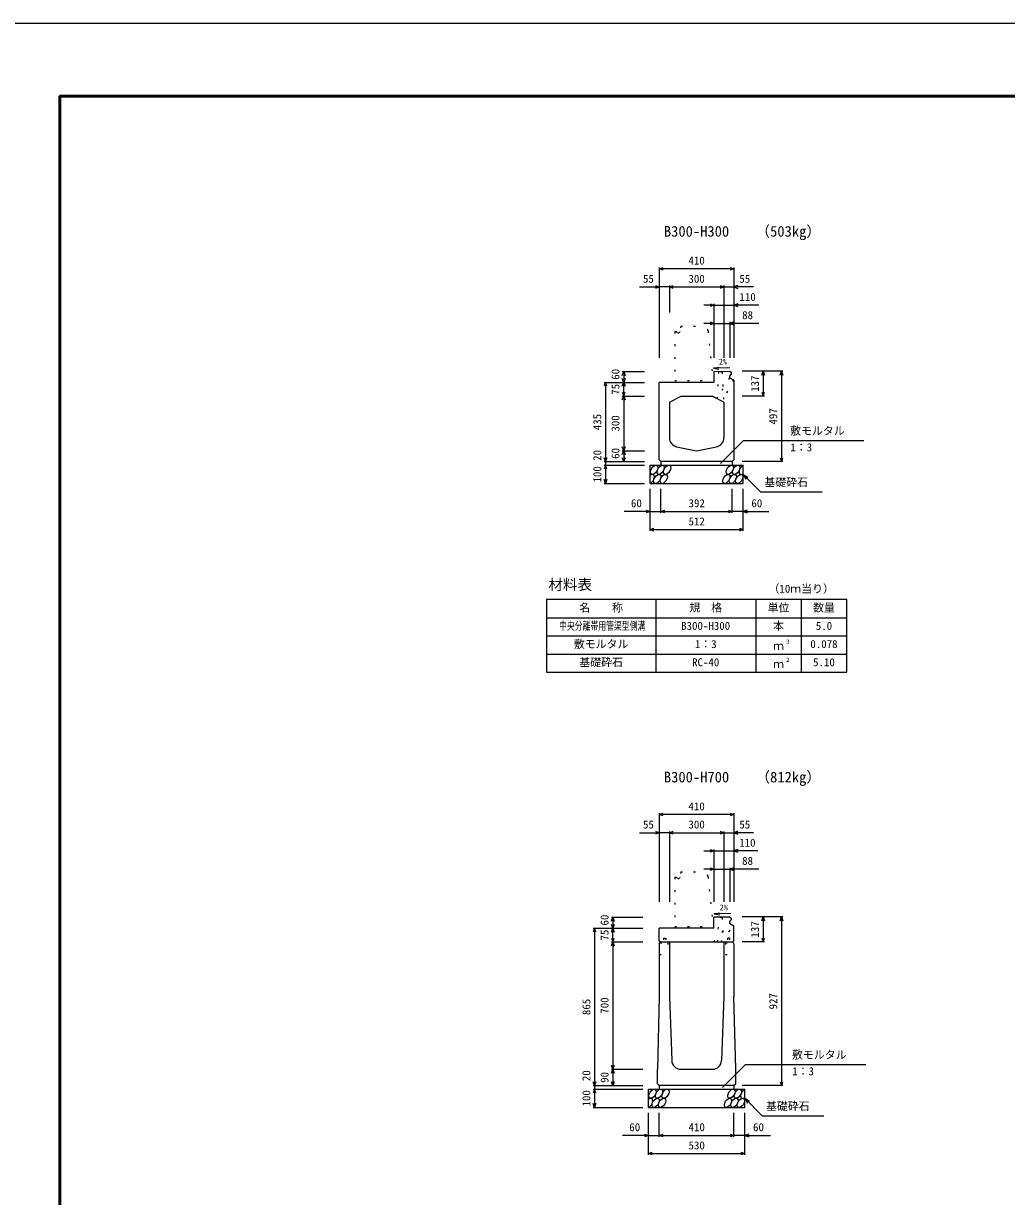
# Model space of a CAD drawing. Units: millimetres, scale not verified. Extents: x -12600 to 12600, y -5940 to 5940.
# Drawn here: x -4000 to 1403, y -508 to 5940 of the extents above; entities that cross this region are included whole.
import ezdxf
from ezdxf.enums import TextEntityAlignment as Align

# ---------------------------------------------------------------- set-up
doc = ezdxf.new("R2010")
doc.units = ezdxf.units.MM
doc.header["$LTSCALE"] = 40
doc.linetypes.add('DOTTED', pattern=[1.75, 0.25, -1.5])
for name, color, linetype, lineweight in [('0-0_DIM', 7, 'Continuous', 25), ('0-1_Defpoints', 5, 'Continuous', 25), ('0-2_HATCH', 6, 'Continuous', 25), ('0-3_HYO', 3, 'Continuous', 25), ('0-4_HYO2', 4, 'Continuous', 25), ('0-5_OUTLINE', 3, 'Continuous', 25), ('0-6_OUTLINE2', 4, 'DOTTED', 25), ('0-7_TXT', 7, 'Continuous', 25), ('0-8_WAKU', 3, 'Continuous', 25)]:
    doc.layers.add(name, color=color, linetype=linetype, lineweight=lineweight)
doc.styles.add('ＭＳ ゴシック', font='')
doc.styles.get('ＭＳ ゴシック').set_extended_font_data('MS Gothic')

msp = doc.modelspace()

# ---------------------------------------------------------------- linework, layer by layer
at = {"layer": '0-0_DIM'}
for p, q in [((-505, 4598.96), (-505, 4101.46)), ((-95, 4591.46), (-505, 4591.46)), ((-95, 4598.96), (-95, 4101.46)), ((-613.38, 4491.46), (-505, 4491.46)), ((-450, 4491.46), (-505, 4491.46)), ((-450, 4498.96), (-450, 4351.46)), ((-450, 4491.46), (-150, 4491.46)), ((-150, 4498.96), (-150, 4101.46)), ((-150, 4491.46), (-95, 4491.46)), ((13.38, 4491.46), (-95, 4491.46)), ((-205, 4391.46), (-260, 4391.46)), ((-205, 4398.96), (-205, 4101.46)), ((-205, 4391.46), (-95, 4391.46)), ((41.78, 4391.46), (-95, 4391.46)), ((-205, 4291.46), (-260, 4291.46)), ((-205, 4291.46), (-117, 4291.46)), ((-117, 4298.96), (-117, 4101.46)), ((41.78, 4291.46), (-117, 4291.46)), ((-708.5, 4026.46), (-586, 4026.46)), ((-701, 4026.46), (-701, 3966.46)), ((173.5, 4028.46), (-49, 4028.46)), ((66, 4028.46), (66, 3891.46)), ((166, 4028.46), (166, 3531.46)), ((-808.5, 3966.46), (-586, 3966.46)), ((-801, 3966.46), (-801, 3531.46)), ((-701, 3891.46), (-701, 3966.46)), ((-708.5, 3891.46), (-586, 3891.46)), ((-701, 3891.46), (-701, 3591.46)), ((73.5, 3891.46), (-49, 3891.46)), ((-167.89, 3520.65), (-41.66, 3646.89)), ((-41.66, 3646.89), (619.81, 3646.89)), ((-708.5, 3591.46), (-586, 3591.46)), ((-701, 3591.46), (-701, 3531.46)), ((-808.5, 3531.46), (-586, 3531.46)), ((-808.5, 3511.46), (-586, 3511.46)), ((-801, 3531.46), (-801, 3511.46)), ((-801, 3511.46), (-801, 3411.46)), ((173.5, 3531.46), (-49, 3531.46)), ((-44, 3461.46), (51.76, 3365.71)), ((-44, 3461.46), (-18.02, 3446.46)), ((-44, 3461.46), (-29, 3435.48)), ((-808.5, 3411.46), (-586, 3411.46)), ((-556, 3150.1), (-556, 3381.46)), ((-496, 3250.1), (-496, 3381.46)), ((-104, 3250.1), (-104, 3381.46)), ((-44, 3150.1), (-44, 3381.46)), ((51.76, 3365.71), (389.31, 3365.71)), ((-556, 3257.6), (-697.79, 3257.6)), ((-556, 3257.6), (-496, 3257.6)), ((-496, 3257.6), (-104, 3257.6)), ((-44, 3257.6), (-104, 3257.6)), ((-44, 3257.6), (97.79, 3257.6)), ((-556, 3157.6), (-44, 3157.6)), ((-505, 1598.96), (-505, 1111.46)), ((-95, 1591.46), (-505, 1591.46)), ((-95, 1598.96), (-95, 1111.46)), ((-613.38, 1491.46), (-505, 1491.46)), ((-450, 1491.46), (-505, 1491.46)), ((-450, 1498.96), (-450, 1111.46)), ((-450, 1491.46), (-150, 1491.46)), ((-150, 1498.96), (-150, 1111.46)), ((-150, 1491.46), (-95, 1491.46)), ((13.38, 1491.46), (-95, 1491.46)), ((-260, 1391.46), (-205, 1391.46)), ((-205, 1398.96), (-205, 1111.46)), ((-205, 1391.46), (-95, 1391.46)), ((36.52, 1391.46), (-95, 1391.46)), ((-205, 1291.46), (-260, 1291.46)), ((-205, 1291.46), (-117, 1291.46)), ((-117, 1298.96), (-117, 1111.46)), ((41.78, 1291.46), (-117, 1291.46)), ((-768.5, 1026.46), (-596, 1026.46)), ((-761, 1026.46), (-761, 966.46)), ((173.5, 1028.46), (-49, 1028.46)), ((66, 1028.46), (66, 891.46)), ((166, 1028.46), (166, 101.46)), ((-868.5, 966.46), (-596, 966.46)), ((-861, 966.46), (-861, 101.46)), ((-761, 891.46), (-761, 966.46)), ((-768.5, 891.46), (-596, 891.46)), ((-761, 891.46), (-761, 191.46)), ((73.5, 891.46), (-49, 891.46)), ((-157.89, 90.65), (-31.66, 216.89)), ((-31.66, 216.89), (629.81, 216.89)), ((-768.5, 191.46), (-596, 191.46)), ((-761, 191.46), (-761, 101.46)), ((-868.5, 101.46), (-596, 101.46)), ((-868.5, 81.46), (-596, 81.46)), ((-861, 101.46), (-861, 81.46)), ((-861, 81.46), (-861, -18.54)), ((173.5, 101.46), (-49, 101.46)), ((-35, 31.46), (60.76, -64.29)), ((-35, 31.46), (-9.02, 16.46)), ((-35, 31.46), (-20, 5.48)), ((-868.5, -18.54), (-596, -18.54)), ((-565, -279.9), (-565, -48.54)), ((-505, -179.9), (-505, -48.54)), ((-95, -179.9), (-95, -48.54)), ((-35, -279.9), (-35, -48.54)), ((60.76, -64.29), (398.31, -64.29)), ((-565, -172.4), (-706.79, -172.4)), ((-565, -172.4), (-505, -172.4)), ((-505, -172.4), (-95, -172.4)), ((-35, -172.4), (-95, -172.4)), ((-35, -172.4), (106.79, -172.4)), ((-565, -272.4), (-35, -272.4))]:
    msp.add_line(p, q, dxfattribs=at)
for points in [[(-483.86, 4583.77), (-505, 4591.46), (-483.86, 4599.16)], [(-116.14, 4599.16), (-95, 4591.46), (-116.14, 4583.77)], [(-526.14, 4499.16), (-505, 4491.46), (-526.14, 4483.77)], [(-428.86, 4483.77), (-450, 4491.46), (-428.86, 4499.16)], [(-171.14, 4499.16), (-150, 4491.46), (-171.14, 4483.77)], [(-73.86, 4499.16), (-95, 4491.46), (-73.86, 4483.77)], [(-226.14, 4399.16), (-205, 4391.46), (-226.14, 4383.77)], [(-73.86, 4399.16), (-95, 4391.46), (-73.86, 4383.77)], [(-226.14, 4299.16), (-205, 4291.46), (-226.14, 4283.77)], [(-95.86, 4299.16), (-117, 4291.46), (-95.86, 4283.77)], [(-708.7, 4005.32), (-701, 4026.46), (-693.3, 4005.32)], [(58.3, 4007.32), (66, 4028.46), (73.7, 4007.32)], [(158.3, 4007.32), (166, 4028.46), (173.7, 4007.32)], [(-793.3, 3945.32), (-801, 3966.46), (-808.7, 3945.32)], [(-693.3, 3987.61), (-701, 3966.46), (-708.7, 3987.61)], [(-708.7, 3945.32), (-701, 3966.46), (-693.3, 3945.32)], [(-708.7, 3912.61), (-701, 3891.46), (-693.3, 3912.61)], [(-708.7, 3870.32), (-701, 3891.46), (-693.3, 3870.32)], [(58.3, 3912.61), (66, 3891.46), (73.7, 3912.61)], [(-693.3, 3612.61), (-701, 3591.46), (-708.7, 3612.61)], [(-793.3, 3552.61), (-801, 3531.46), (-808.7, 3552.61)], [(-708.7, 3570.32), (-701, 3591.46), (-693.3, 3570.32)], [(-693.3, 3552.61), (-701, 3531.46), (-708.7, 3552.61)], [(158.3, 3552.61), (166, 3531.46), (173.7, 3552.61)], [(-793.3, 3490.32), (-801, 3511.46), (-808.7, 3490.32)], [(-793.3, 3432.61), (-801, 3411.46), (-808.7, 3432.61)], [(-577.14, 3265.29), (-556, 3257.6), (-577.14, 3249.9)], [(-474.86, 3249.9), (-496, 3257.6), (-474.86, 3265.29)], [(-125.14, 3265.29), (-104, 3257.6), (-125.14, 3249.9)], [(-22.86, 3265.29), (-44, 3257.6), (-22.86, 3249.9)], [(-534.86, 3149.9), (-556, 3157.6), (-534.86, 3165.29)], [(-65.14, 3165.29), (-44, 3157.6), (-65.14, 3149.9)], [(-483.86, 1583.77), (-505, 1591.46), (-483.86, 1599.16)], [(-116.14, 1599.16), (-95, 1591.46), (-116.14, 1583.77)], [(-526.14, 1499.16), (-505, 1491.46), (-526.14, 1483.77)], [(-428.86, 1483.77), (-450, 1491.46), (-428.86, 1499.16)], [(-171.14, 1499.16), (-150, 1491.46), (-171.14, 1483.77)], [(-73.86, 1499.16), (-95, 1491.46), (-73.86, 1483.77)], [(-226.14, 1399.16), (-205, 1391.46), (-226.14, 1383.77)], [(-73.86, 1399.16), (-95, 1391.46), (-73.86, 1383.77)], [(-226.14, 1299.16), (-205, 1291.46), (-226.14, 1283.77)], [(-95.86, 1299.16), (-117, 1291.46), (-95.86, 1283.77)], [(-768.7, 1005.32), (-761, 1026.46), (-753.3, 1005.32)], [(-753.3, 987.61), (-761, 966.46), (-768.7, 987.61)], [(58.3, 1007.32), (66, 1028.46), (73.7, 1007.32)], [(158.3, 1007.32), (166, 1028.46), (173.7, 1007.32)], [(-853.3, 945.32), (-861, 966.46), (-868.7, 945.32)], [(-768.7, 945.32), (-761, 966.46), (-753.3, 945.32)], [(-768.7, 912.61), (-761, 891.46), (-753.3, 912.61)], [(58.3, 912.61), (66, 891.46), (73.7, 912.61)], [(-768.7, 870.32), (-761, 891.46), (-753.3, 870.32)], [(-753.3, 212.61), (-761, 191.46), (-768.7, 212.61)], [(-768.7, 170.32), (-761, 191.46), (-753.3, 170.32)], [(-853.3, 122.61), (-861, 101.46), (-868.7, 122.61)], [(-853.3, 60.32), (-861, 81.46), (-868.7, 60.32)], [(-753.3, 122.61), (-761, 101.46), (-768.7, 122.61)], [(158.3, 122.61), (166, 101.46), (173.7, 122.61)], [(-853.3, 2.61), (-861, -18.54), (-868.7, 2.61)], [(-586.14, -164.71), (-565, -172.4), (-586.14, -180.1)], [(-483.86, -180.1), (-505, -172.4), (-483.86, -164.71)], [(-116.14, -164.71), (-95, -172.4), (-116.14, -180.1)], [(-13.86, -164.71), (-35, -172.4), (-13.86, -180.1)], [(-543.86, -280.1), (-565, -272.4), (-543.86, -264.71)], [(-56.14, -264.71), (-35, -272.4), (-56.14, -280.1)]]:
    msp.add_lwpolyline(points, dxfattribs=at)
at = {"layer": '0-1_Defpoints'}
msp.add_lwpolyline([(-4200, -5940), (12600, -5940), (12600, 5940), (-4200, 5940)], close=True, dxfattribs=at)
at = {"layer": '0-2_HATCH'}
for centre in [(-533.11, 3486.46), (-497.63, 3486.46), (-462.16, 3486.46), (-117.95, 3486.46), (-82.48, 3486.46), (-516.23, 3436.46), (-480.75, 3436.46), (-136.55, 3436.46), (-101.07, 3436.46), (-65.59, 3436.46), (-542.11, 56.46), (-506.63, 56.46), (-471.16, 56.46), (-108.95, 56.46), (-73.48, 56.46), (-525.23, 6.46), (-489.75, 6.46), (-127.55, 6.46), (-92.07, 6.46), (-56.59, 6.46)]:
    msp.add_ellipse(centre, major_axis=(14.54, 23.54), ratio=0.5792, dxfattribs=at)
for centre, start_param, end_param in [((-47, 3486.46), 0.6666252, 4.1103269), ((-551.7, 3436.46), 3.7419964, 7.318141), ((-38, 56.46), 0.6666252, 4.1103269), ((-560.7, 6.46), 3.7419964, 7.318141)]:
    msp.add_ellipse(centre, major_axis=(14.54, 23.54), ratio=0.5792, start_param=start_param, end_param=end_param, dxfattribs=at)
at = {"layer": '0-3_HYO'}
for p, q in [((-525, 2773.36), (-525, 2373.36)), ((25, 2773.36), (25, 2373.36)), ((275, 2773.36), (275, 2373.36)), ((-1125, 2673.36), (525, 2673.36))]:
    msp.add_line(p, q, dxfattribs=at)
msp.add_lwpolyline([(-1125, 2373.36), (525, 2373.36), (525, 2773.36), (-1125, 2773.36)], close=True, dxfattribs=at)
at = {"layer": '0-4_HYO2'}
for p, q in [((-1125, 2573.36), (525, 2573.36)), ((-1125, 2473.36), (525, 2473.36))]:
    msp.add_line(p, q, dxfattribs=at)
at = {"layer": '0-5_OUTLINE', "linetype": 'DOTTED'}
for p, q in [((-387, 4276.46), (-390, 4246.46)), ((-387, 4276.46), (-267.15, 4276.46)), ((-420, 4246.46), (-420, 3976.46)), ((-237.3, 4249.45), (-210, 3976.46)), ((-420, 3976.46), (-210, 3976.46)), ((-420, 1246.46), (-420, 976.46)), ((-387, 1276.46), (-390, 1246.46)), ((-387, 1276.46), (-267.15, 1276.46)), ((-237.3, 1249.45), (-210, 976.46)), ((-420, 976.46), (-210, 976.46))]:
    msp.add_line(p, q, dxfattribs=at)
at = {"layer": '0-5_OUTLINE'}
for p, q in [((-205, 4026.46), (-117, 4028.28)), ((-205, 4026.46), (-205, 3966.46)), ((-111, 4011.4), (-120, 4001.4)), ((-120, 4001.4), (-120, 3991.4)), ((-117, 4028.28), (-111, 4022.4)), ((-111, 4022.4), (-111, 4011.4)), ((-505, 3540.46), (-505, 3966.46)), ((-205, 3966.46), (-505, 3966.46)), ((-95, 3978.4), (-120, 3991.4)), ((-95, 3978.4), (-95, 3540.46)), ((-450, 3857.46), (-385, 3891.46)), ((-385, 3891.46), (-215, 3891.46)), ((-150, 3857.46), (-215, 3891.46)), ((-450, 3857.46), (-450, 3662.45)), ((-150, 3857.46), (-150, 3662.45)), ((-556, 3511.46), (-44, 3511.46)), ((-556, 3411.46), (-556, 3511.46)), ((-505, 3540.46), (-496, 3531.46)), ((-496, 3531.46), (-496, 3511.46)), ((-104, 3531.46), (-496, 3531.46)), ((-104, 3531.46), (-95, 3540.46)), ((-104, 3531.46), (-104, 3511.46)), ((-44, 3411.46), (-44, 3511.46)), ((-556, 3411.46), (-44, 3411.46)), ((-116.86, 1028.14), (-205, 1026.46)), ((-205, 966.46), (-205, 1026.46)), ((-120, 1003.46), (-111, 1013.46)), ((-120, 1003.46), (-120, 993.46)), ((-120, 993.46), (-95, 980.46)), ((-116.86, 1028.14), (-111, 1022.4)), ((-111, 1022.4), (-111, 1013.46)), ((-95, 897.46), (-95, 980.46)), ((-505, 897.46), (-505, 966.46)), ((-205, 966.46), (-505, 966.46)), ((-505, 897.46), (-499, 891.46)), ((-505, 881.46), (-499, 891.46)), ((-505, 881.46), (-505, 591.46)), ((-499, 891.46), (-101, 891.46)), ((-101, 891.46), (-95, 897.46)), ((-95, 881.46), (-101, 891.46)), ((-95, 881.46), (-95, 591.46)), ((-505, 591.46), (-515, 191.46)), ((-85, 191.46), (-95, 591.46)), ((-515, 111.46), (-515, 191.46)), ((-386.84, 191.46), (-213.16, 191.46)), ((-85, 111.46), (-85, 191.46)), ((-565, 81.46), (-35, 81.46)), ((-565, -18.54), (-565, 81.46)), ((-505, 101.46), (-515, 111.46)), ((-95, 101.46), (-505, 101.46)), ((-505, 101.46), (-505, 81.46)), ((-95, 101.46), (-85, 111.46)), ((-95, 101.46), (-95, 81.46)), ((-35, -18.54), (-35, 81.46)), ((-565, -18.54), (-35, -18.54))]:
    msp.add_line(p, q, dxfattribs=at)
at = {"layer": '0-5_OUTLINE', "linetype": 'DOTTED'}
for points in [[(-420, 4246.46), (-412, 4246.46), (-402, 4236.46), (-392, 4246.46), (-390, 4246.46)], [(-420, 1246.46), (-412, 1246.46), (-402, 1236.46), (-392, 1246.46), (-390, 1246.46)]]:
    msp.add_lwpolyline(points, dxfattribs=at)
at = {"layer": '0-5_OUTLINE'}
for points in [[(-409.81, 3613.42), (-300, 3591.46), (-190.19, 3613.42)], [(-450, 891.46), (-450, 591.46), (-436.8, 239.59)], [(-150, 891.46), (-150, 591.46), (-163.2, 239.59)]]:
    msp.add_lwpolyline(points, dxfattribs=at)
at = {"layer": '0-5_OUTLINE', "linetype": 'DOTTED'}
for centre in [(-267.15, 4246.46), (-267.15, 1246.46)]:
    msp.add_arc(centre, 30, 5.71059, 90, dxfattribs=at)
at = {"layer": '0-5_OUTLINE'}
for centre, start, end in [((-400, 3662.45), 180, 258.69005), ((-200, 3662.45), 281.30992, 0), ((-386.84, 241.46), 182.14759, 270), ((-213.16, 241.46), 270, 357.85241)]:
    msp.add_arc(centre, 50, start, end, dxfattribs=at)
at = {"layer": '0-6_OUTLINE2'}
for p, q in [((-185.16, 3875.94), (-177.89, 4024.37)), ((-159.72, 4024.56), (-157.05, 4027.45)), ((-159.72, 4024.56), (-151.59, 3858.49)), ((-120, 3991.4), (-190, 3878.39)), ((-98.71, 3980.33), (-159.9, 3862.64)), ((-206.39, 891.46), (-117.22, 992.02)), ((-184.4, 891.46), (-177.89, 1024.37)), ((-177.89, 1024.37), (-180.68, 1026.93)), ((-159.72, 1024.59), (-177.89, 1024.37)), ((-164.85, 891.46), (-96.21, 981.09)), ((-159.72, 1024.56), (-157.12, 1027.38)), ((-159.72, 1024.56), (-153.2, 891.46)), ((-481.5, 911.96), (-469.5, 911.96)), ((-481.5, 911.96), (-481.5, 886.96)), ((-469.5, 911.96), (-469.5, 886.96)), ((-118.5, 911.96), (-130.5, 911.96)), ((-130.5, 911.96), (-130.5, 886.96)), ((-118.5, 911.96), (-118.5, 886.96)), ((-501.7, 886.96), (-458, 886.96)), ((-458, 886.96), (-458, 821.46)), ((-142, 886.96), (-142, 821.46)), ((-142, 886.96), (-98.3, 886.96)), ((-505, 821.46), (-458, 821.46)), ((-142, 821.46), (-95, 821.46))]:
    msp.add_line(p, q, dxfattribs=at)
msp.add_lwpolyline([(-159.72, 4024.59), (-177.89, 4024.37), (-180.72, 4026.96)], dxfattribs=at)
at = {"layer": '0-7_TXT'}
for p, q in [((-207.23, 4044.94), (-177.59, 4040.3)), ((-202.94, 1044.97), (-173.3, 1040.33))]:
    msp.add_line(p, q, dxfattribs=at)
for points in [[(-116.81, 4046.66), (-207.23, 4044.94), (-177.79, 4050.71)], [(-112.52, 1046.7), (-202.94, 1044.97), (-173.5, 1050.74)]]:
    msp.add_lwpolyline(points, dxfattribs=at)
at = {"layer": '0-8_WAKU', "lineweight": 50}
msp.add_lwpolyline([(-3800, -5540), (12200, -5540), (12200, 5540), (-3800, 5540)], close=True, dxfattribs=at)

# ---------------------------------------------------------------- texts
at = {"layer": '0-0_DIM', "style": 'ＭＳ ゴシック'}
for s, p in [('410', (-345, 4601.46)), ('55', (-594.84, 4501.46)), ('300', (-345, 4501.46)), ('55', (-65.16, 4501.46)), ('110', (-64.81, 4401.46)), ('88', (-49.81, 4301.46)), ('敷モルタル', (213.94, 3665.62)), ('1：3', (214.94, 3574.93)), ('基礎砕石', (72.32, 3382.88)), ('60', (-661, 3267.6)), ('392', (-344.47, 3267.6)), ('60', (1, 3267.6)), ('512', (-344.47, 3167.6)), ('410', (-345, 1601.46)), ('55', (-594.84, 1501.46)), ('300', (-345, 1501.46)), ('55', (-65.16, 1501.46)), ('110', (-65.98, 1401.46)), ('88', (-49.81, 1301.46)), ('敷モルタル', (223.94, 235.62)), ('1：3', (224.94, 144.93)), ('基礎砕石', (81.32, -47.12)), ('60', (-670, -162.4)), ('410', (-344.47, -162.4)), ('60', (10, -162.4)), ('530', (-344.47, -262.4))]:
    msp.add_text(s, height=43.99, dxfattribs=at).set_placement(p, align=Align.BOTTOM_LEFT)
for s, p in [('60', (-711, 3981.46)), ('137', (56, 3914.96)), ('75', (-711, 3898.96)), ('497', (156, 3734.96)), ('435', (-811, 3703.96)), ('300', (-711, 3696.46)), ('20', (-811, 3535.78)), ('60', (-711, 3546.46)), ('100', (-811, 3416.46)), ('60', (-771, 981.46)), ('137', (56, 914.96)), ('75', (-771, 898.96)), ('700', (-771, 496.46)), ('927', (156, 519.96)), ('865', (-871, 488.96)), ('20', (-871, 125.78)), ('90', (-771, 116.46)), ('100', (-871, -13.54))]:
    msp.add_text(s, height=43.99, rotation=90, dxfattribs=at).set_placement(p, align=Align.BOTTOM_LEFT)
at = {"layer": '0-7_TXT', "style": 'ＭＳ ゴシック'}
for s, height, p in [('（503kg）', 58.65, (23.7, 4750.44)), ('B300-H300', 58.65, (-480, 4750.44)), ('2%', 32.99, (-177.66, 4054.28)), ('材料表', 58.65, (-1115, 2808.36)), ('（10ｍ当り）', 43.99, (95, 2797.36)), ('名\u3000\u3000称', 43.99, (-945, 2693.36)), ('規\u3000格', 43.99, (-340, 2693.36)), ('単位', 43.99, (90, 2693.36)), ('数量', 43.99, (340, 2693.36)), ('B300-H300', 43.99, (-385, 2593.36)), ('本', 43.99, (120, 2593.36)), ('5.0', 43.99, (355, 2593.36)), ('敷モルタル', 43.99, (-975, 2493.36)), ('1：3', 43.99, (-310, 2493.36)), ('ｍ', 43.99, (120, 2483.36)), ('３', 21.99, (185.54, 2523.73)), ('0.078', 43.99, (325, 2493.36)), ('基礎砕石', 43.99, (-945, 2393.36)), ('RC-40', 43.99, (-325, 2393.36)), ('２', 21.99, (185.54, 2423.73)), ('ｍ', 43.99, (120, 2383.36)), ('5.10', 43.99, (340, 2393.36)), ('B300-H700', 58.65, (-480, 1750.44)), ('（812kg）', 58.65, (23.7, 1750.44)), ('2%', 32.99, (-173.37, 1054.31))]:
    msp.add_text(s, height=height, dxfattribs=at).set_placement(p, align=Align.BOTTOM_LEFT)
at = {"layer": '0-7_TXT', "style": 'ＭＳ ゴシック', "width": 0.7}
msp.add_text('中央分離帯用管渠型側溝', height=43.99, dxfattribs=at).set_placement((-1056, 2593.36), align=Align.BOTTOM_LEFT)

doc.saveas('drawing.dxf')
